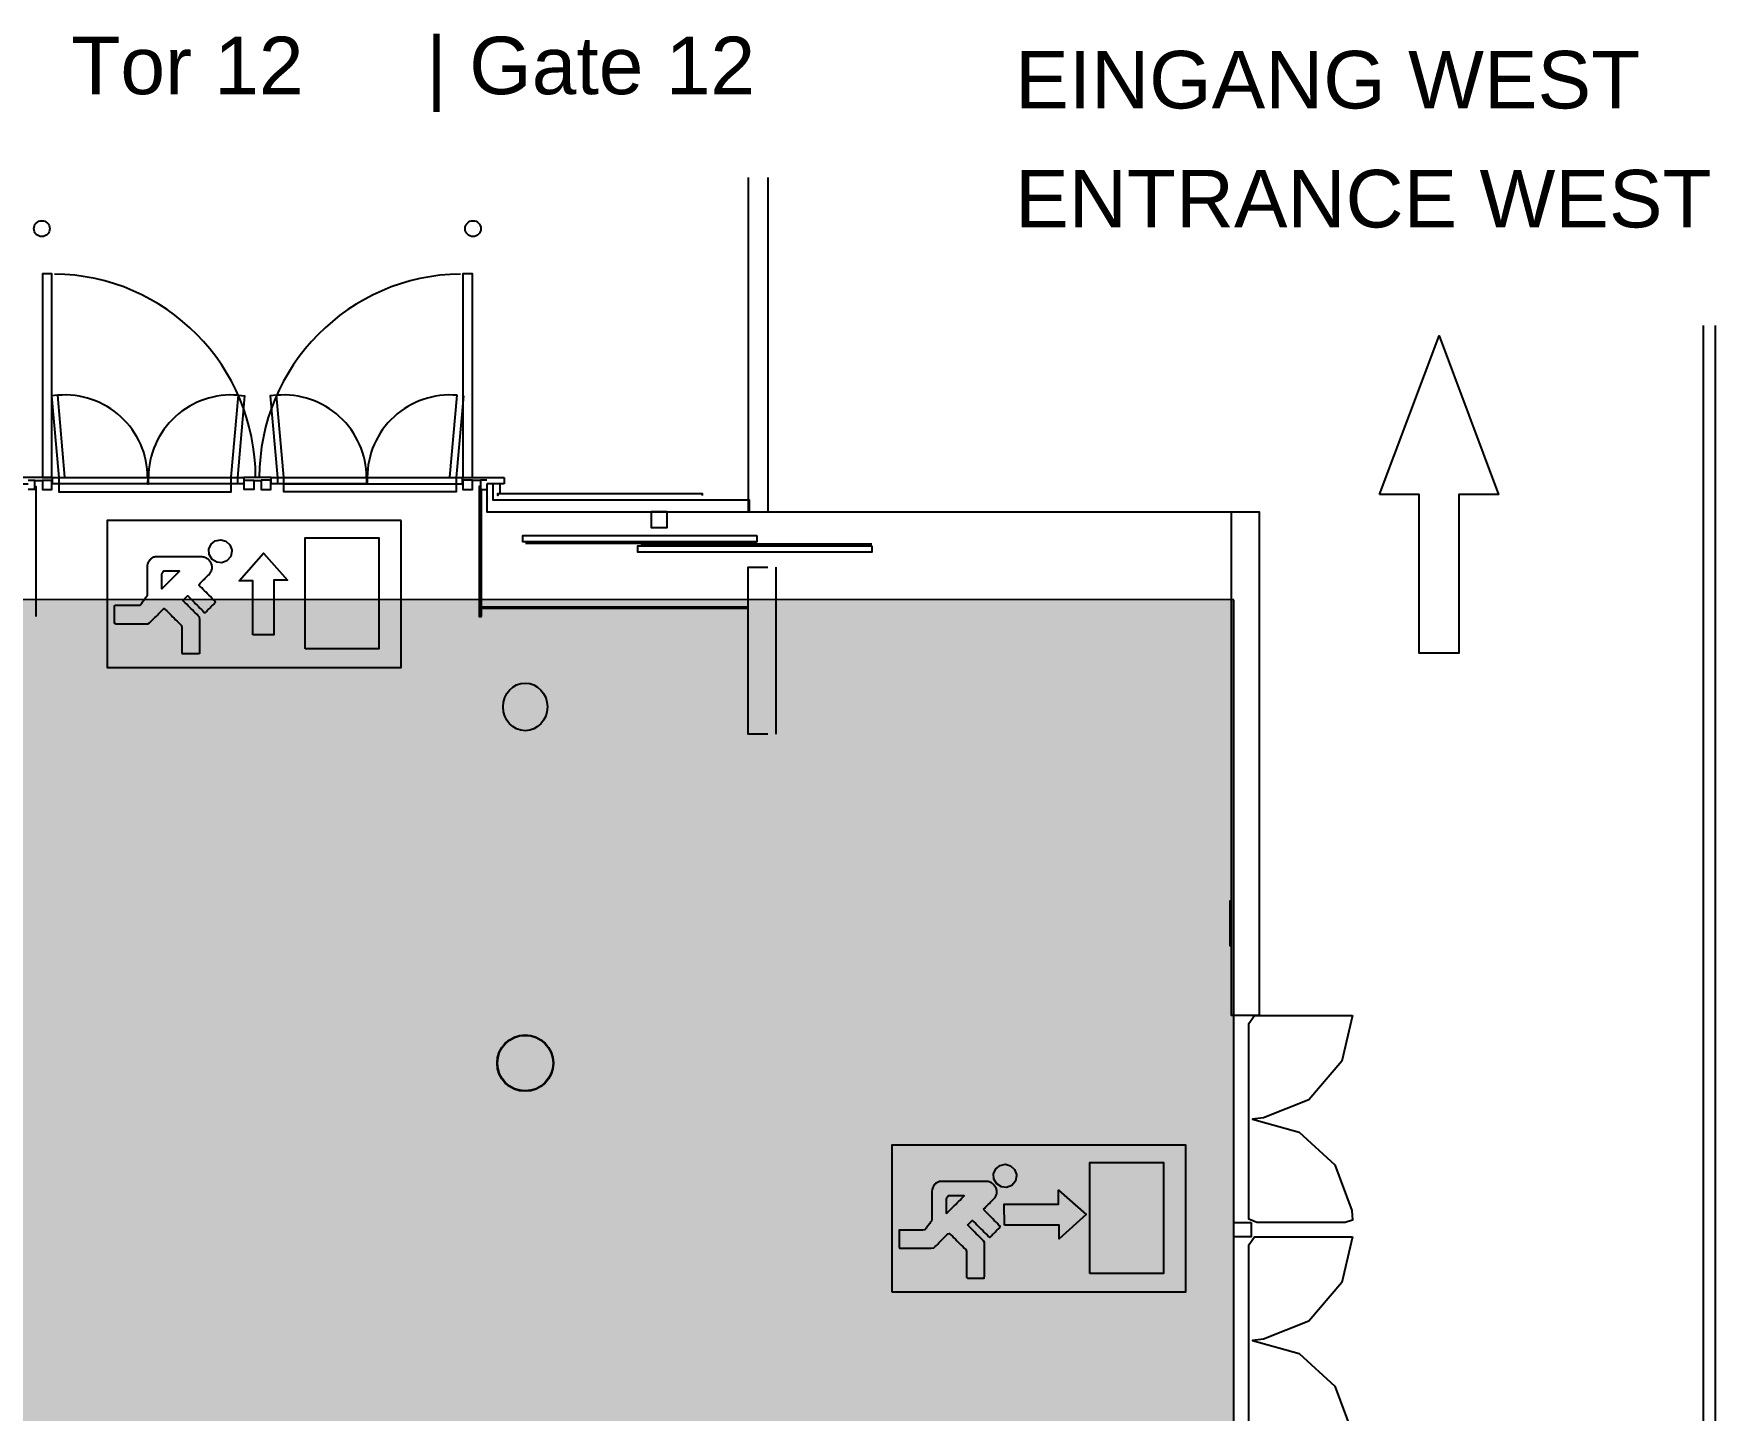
# Model space of a CAD drawing. Header units: metres. Extents: x 19 to 194, y 62 to 154.
# Drawn here: x 171.93 to 193.12, y 129.17 to 146.53 of the extents above; entities that cross this region are included whole.
import ezdxf

# ---------------------------------------------------------------- set-up
doc = ezdxf.new("R2010")
doc.units = ezdxf.units.M
doc.header["$MEASUREMENT"] = 0
doc.layers.add('ALL', color=7, linetype='Continuous')
doc.layers.add('ALL4', color=7, linetype='Continuous')
doc.styles.add('Arial', font='Arial.ttf')

msp = doc.modelspace()

# ---------------------------------------------------------------- hatches: boundary and pattern name
at = {"layer": 'ALL4', "lineweight": 0, "true_color": 0xe6e6e6, "transparency": 33554687}
h = msp.add_hatch(color=254, dxfattribs=at)
h.dxf.hatch_style = 1
h.paths.add_polyline_path([(181.2945, 128.8704), (187.0549, 128.8704), (187.0549, 139.3912), (29.3495, 139.4008), (29.3495, 127.8507), (32.7796, 127.8507), (32.7295, 82.9907), (29.3495, 82.9907), (29.3495, 69.8204), (187.0545, 69.8204), (187.0545, 83.1151), (181.2945, 83.1151)])

# ---------------------------------------------------------------- linework, layer by layer
at = {"layer": 'ALL', "color": 18, "lineweight": 25, "true_color": 0x000000}
for points in [[(180.9341, 144.7143), (180.9341, 140.5043)], [(181.1841, 144.7143), (181.1841, 140.5043)], [(172.0351, 140.93), (172.1601, 140.93), (172.1601, 143.4968), (172.0401, 143.4968), (172.0401, 140.93)], [(177.4601, 140.93), (177.4601, 143.4968), (177.3401, 143.4968), (177.3401, 140.93)], [(192.975, 62.1359), (192.975, 142.847)], [(193.125, 62.1359), (193.125, 142.847)], [(172.3243, 140.937), (172.2342, 141.9677), (172.1544, 141.9608), (172.2446, 140.93), (172.2446, 140.75), (174.4179, 140.75), (174.4179, 140.93)], [(174.4183, 140.9369), (174.5091, 141.9676), (174.5882, 141.9607), (174.498, 140.9299), (174.498, 140.8499)], [(175.0819, 140.9369), (174.9911, 141.9676), (174.912, 141.9607), (175.0022, 140.9299), (175.0022, 140.8499)], [(177.3457, 141.9608), (177.2555, 140.93), (177.2555, 140.75), (175.0822, 140.75), (175.0822, 140.93)], [(177.1758, 140.937), (177.266, 141.9677)], [(172.0401, 140.9), (172.1651, 140.9), (172.1651, 140.93), (173.3664, 140.93), (173.3663, 140.85), (173.3763, 140.85), (173.3764, 140.93), (173.3664, 140.93), (173.3663, 140.85), (172.1651, 140.85), (172.1651, 140.93), (171.6401, 140.93), (171.6401, 140.85), (171.8601, 140.85)], [(171.8601, 140.9), (171.9401, 140.9), (171.9401, 140.78), (171.8601, 140.78)], [(171.9401, 140.893), (172.0401, 140.893), (172.0401, 140.9), (172.0401, 140.78), (172.1601, 140.78), (172.1601, 140.9)], [(171.9551, 140.8201), (171.9551, 139.18)], [(174.5773, 140.85), (172.2447, 140.85)], [(174.9228, 140.93), (176.1238, 140.93), (176.1238, 140.85), (174.9228, 140.85), (174.9228, 140.93), (174.5773, 140.93), (174.5773, 140.85), (173.3763, 140.85), (173.3763, 140.93), (174.5773, 140.93)], [(174.7026, 140.893), (174.7976, 140.893)], [(175.0822, 140.85), (177.3351, 140.85)], [(176.1238, 140.93), (177.335, 140.93)], [(176.1338, 140.93), (176.1338, 140.85)], [(176.1338, 140.85), (177.335, 140.85)], [(177.3351, 140.93), (177.8601, 140.93)], [(177.3351, 140.85), (177.3351, 140.93)], [(177.3401, 140.9), (177.3401, 140.78), (177.4601, 140.78), (177.4601, 140.9), (177.3351, 140.9)], [(177.5601, 140.893), (177.4601, 140.893)], [(177.6401, 140.9), (177.5601, 140.9), (177.5601, 140.78), (177.6401, 140.78)], [(177.8601, 140.85), (177.6401, 140.85)], [(177.8601, 140.93), (177.8601, 140.85)], [(177.7801, 140.73), (177.7801, 140.705), (177.7801, 140.73), (180.3551, 140.73), (180.3551, 140.705)], [(180.95, 140.5003), (187.025, 140.4999)], [(181.0388, 140.0996), (178.1263, 140.0995)], [(182.4951, 140.0897), (179.5826, 140.0896)], [(181.1841, 137.6954), (180.9341, 137.6954), (180.9341, 139.8004), (181.1841, 139.8004)], [(181.2841, 139.8003), (181.2841, 137.6953)], [(177.5751, 139.3001), (180.9341, 139.3001)], [(180.9341, 139.2801), (177.5751, 139.2801)]]:
    msp.add_lwpolyline(points, dxfattribs=at)
at = {"layer": 'ALL', "color": 4, "lineweight": 25}
for points in [[(188.8918, 140.7159), (189.6418, 142.7159), (190.3918, 140.7159), (189.8918, 140.7159), (189.8918, 138.7159), (189.3918, 138.7159), (189.3918, 140.7159), (188.8918, 140.7159)], [(176.5598, 140.3892), (172.8568, 140.3892), (172.8568, 138.5377), (176.5598, 138.5377)], [(174.428, 140.0013), (174.4128, 139.9365), (174.3661, 139.8819), (174.3019, 139.8567), (174.2375, 139.8623), (174.1772, 139.8997), (174.1417, 139.9609), (174.1382, 140.0265), (174.1662, 140.0902), (174.2188, 140.1329), (174.2864, 140.1472), (174.3526, 140.1291), (174.403, 140.083), (174.427, 140.018)], [(175.3519, 138.771), (175.3519, 140.1697), (176.2785, 140.1697), (176.2785, 138.771)], [(173.7952, 138.7139), (173.7952, 138.7139), (173.8145, 138.7139), (173.8339, 138.7139), (173.8532, 138.7139), (173.8725, 138.7139), (173.8918, 138.7139), (173.9111, 138.7139), (173.9304, 138.7139), (173.9497, 138.7139), (173.969, 138.7139), (173.9884, 138.7139), (174.0077, 138.7139), (174.0247, 138.7185), (174.0247, 138.7567), (174.0247, 138.7948), (174.0247, 138.833), (174.0247, 138.8712), (174.0247, 138.9094), (174.0247, 138.9476), (174.0247, 138.9858), (174.0247, 139.024), (174.0247, 139.0622), (174.0247, 139.1004), (174.0247, 139.1386), (174.0203, 139.1719), (174.0023, 139.1899), (173.9843, 139.2079), (173.9663, 139.2259), (173.9483, 139.244), (173.9303, 139.262), (173.9123, 139.28), (173.8942, 139.298), (173.8762, 139.316), (173.8582, 139.334), (173.8402, 139.352), (173.8222, 139.3701), (173.8125, 139.3834), (173.8175, 139.3884), (173.8225, 139.3935), (173.8276, 139.3985), (173.8326, 139.4035), (173.8376, 139.4086), (173.8427, 139.4136), (173.8477, 139.4186), (173.8527, 139.4237), (173.8578, 139.4287), (173.8628, 139.4337), (173.8678, 139.4388), (173.8792, 139.4326), (173.8975, 139.4143), (173.9158, 139.396), (173.9341, 139.3778), (173.9524, 139.3595), (173.9707, 139.3412), (173.9889, 139.3229), (174.0072, 139.3046), (174.0255, 139.2863), (174.0438, 139.268), (174.0621, 139.2497), (174.0804, 139.2315), (174.0946, 139.2311), (174.1062, 139.2427), (174.1178, 139.2543), (174.1294, 139.2659), (174.141, 139.2775), (174.1526, 139.289), (174.1642, 139.3006), (174.1758, 139.3122), (174.1874, 139.3238), (174.199, 139.3354), (174.2106, 139.347), (174.2221, 139.3586), (174.2122, 139.375), (174.1939, 139.3933), (174.1757, 139.4116), (174.1574, 139.4299), (174.1391, 139.4482), (174.1208, 139.4664), (174.1025, 139.4847), (174.0842, 139.503), (174.0659, 139.5213), (174.0476, 139.5396), (174.0294, 139.5579), (174.0111, 139.5762), (174.018, 139.5889), (174.0298, 139.6007), (174.0415, 139.6124), (174.0532, 139.6242), (174.065, 139.6359), (174.0767, 139.6477), (174.0885, 139.6594), (174.1002, 139.6712), (174.112, 139.6829), (174.1237, 139.6946), (174.1355, 139.7064), (174.1472, 139.7181), (174.1535, 139.7255), (174.1592, 139.7334), (174.1643, 139.7418), (174.1688, 139.7509), (174.1726, 139.7604), (174.1755, 139.7704), (174.1776, 139.7806), (174.1788, 139.791), (174.1791, 139.8016), (174.1785, 139.812), (174.177, 139.8223), (174.1746, 139.8324), (174.1714, 139.842), (174.1675, 139.8512), (174.163, 139.8599), (174.1579, 139.8679), (174.1517, 139.8765), (174.1444, 139.8853), (174.1363, 139.8936), (174.1275, 139.9012), (174.1179, 139.9081), (174.1078, 139.9142), (174.0972, 139.9194), (174.0863, 139.9237), (174.0751, 139.927), (174.0638, 139.9293), (174.0525, 139.9306), (174.0122, 139.9308), (173.9638, 139.9308), (173.9154, 139.9308), (173.8671, 139.9308), (173.8187, 139.9308), (173.7703, 139.9308), (173.722, 139.9308), (173.6736, 139.9308), (173.6252, 139.9308), (173.5768, 139.9308), (173.5285, 139.9308), (173.4801, 139.9308), (173.4677, 139.9305), (173.4591, 139.9295), (173.4504, 139.9278), (173.4418, 139.9253), (173.4335, 139.922), (173.4254, 139.9181), (173.4177, 139.9135), (173.4105, 139.9082), (173.4038, 139.9025), (173.3977, 139.8962), (173.3922, 139.8896), (173.384, 139.8779), (173.3764, 139.8649), (173.3699, 139.8512), (173.3647, 139.8371), (173.3607, 139.822), (173.3607, 139.7897), (173.3607, 139.7574), (173.3607, 139.7251), (173.3607, 139.6928), (173.3607, 139.6605), (173.3607, 139.6282), (173.3607, 139.5959), (173.3607, 139.5636), (173.3607, 139.5313), (173.3607, 139.499), (173.3607, 139.4667), (173.3595, 139.438), (173.3519, 139.4278), (173.3442, 139.4176), (173.3366, 139.4074), (173.329, 139.3972), (173.3213, 139.387), (173.3137, 139.3768), (173.306, 139.3666), (173.2984, 139.3565), (173.2908, 139.3463), (173.2831, 139.3361), (173.2755, 139.3259), (173.2623, 139.3186), (173.2351, 139.3186), (173.2078, 139.3186), (173.1805, 139.3186), (173.1533, 139.3186), (173.126, 139.3186), (173.0987, 139.3186), (173.0714, 139.3186), (173.0442, 139.3186), (173.0169, 139.3186), (172.9896, 139.3186), (172.9624, 139.3186), (172.946, 139.3108), (172.946, 139.2915), (172.946, 139.2722), (172.946, 139.2529), (172.946, 139.2336), (172.946, 139.2143), (172.946, 139.195), (172.946, 139.1756), (172.946, 139.1563), (172.946, 139.137), (172.946, 139.1177), (172.946, 139.0984), (172.965, 139.0891), (173.0015, 139.0891), (173.0381, 139.0891), (173.0746, 139.0891), (173.1111, 139.0891), (173.1476, 139.0891), (173.1842, 139.0891), (173.2207, 139.0891), (173.2572, 139.0891), (173.2937, 139.0891), (173.3303, 139.0891), (173.3668, 139.0891), (173.3904, 139.0996), (173.4068, 139.1159), (173.4231, 139.1323), (173.4395, 139.1486), (173.4558, 139.165), (173.4722, 139.1814), (173.4885, 139.1977), (173.5049, 139.2141), (173.5212, 139.2304), (173.5376, 139.2468), (173.5539, 139.2631), (173.5703, 139.2795), (173.5883, 139.2693), (173.6069, 139.2506), (173.6256, 139.232), (173.6442, 139.2134), (173.6628, 139.1948), (173.6814, 139.1762), (173.7, 139.1576), (173.7186, 139.139), (173.7372, 139.1204), (173.7558, 139.1018), (173.7744, 139.0832), (173.793, 139.0646), (173.7952, 139.0366), (173.7952, 139.0072), (173.7952, 138.9779), (173.7952, 138.9486), (173.7952, 138.9192), (173.7952, 138.8899), (173.7952, 138.8606), (173.7952, 138.8312), (173.7952, 138.8019), (173.7952, 138.7726), (173.7952, 138.7432)], [(174.6937, 138.9466), (174.6922, 139.6275), (174.5194, 139.6273), (174.8242, 139.9784), (175.1298, 139.6389), (174.957, 139.6387), (174.9577, 138.9474)], [(173.5412, 139.7134), (173.5412, 139.7134), (173.5412, 139.6982), (173.5412, 139.683), (173.5412, 139.6678), (173.5412, 139.6527), (173.5412, 139.6375), (173.5412, 139.6223), (173.5412, 139.6071), (173.5412, 139.5919), (173.5412, 139.5767), (173.5412, 139.5615), (173.5412, 139.5463), (173.5412, 139.5311), (173.5508, 139.5337), (173.569, 139.5518), (173.5872, 139.57), (173.6053, 139.5881), (173.6235, 139.6063), (173.6416, 139.6244), (173.6598, 139.6426), (173.6779, 139.6608), (173.6961, 139.6789), (173.7143, 139.6971), (173.7324, 139.7152), (173.7506, 139.7334), (173.7666, 139.7504), (173.7511, 139.7504), (173.7356, 139.7504), (173.7201, 139.7504), (173.7046, 139.7504), (173.6891, 139.7504), (173.6736, 139.7504), (173.658, 139.7504), (173.6425, 139.7504), (173.627, 139.7504), (173.6115, 139.7504), (173.596, 139.7504), (173.5805, 139.7504), (173.5731, 139.7504), (173.5713, 139.7502), (173.5695, 139.7499), (173.5677, 139.7495), (173.5659, 139.7489), (173.5642, 139.7481), (173.5625, 139.7472), (173.5609, 139.7462), (173.5594, 139.7451), (173.5581, 139.7438), (173.5568, 139.7425), (173.5556, 139.741), (173.5512, 139.7345), (173.5473, 139.7278), (173.5439, 139.7207)], [(182.7474, 130.6648), (186.4504, 130.6648), (186.4504, 132.5163), (182.7474, 132.5163)], [(184.3186, 132.1284), (184.3034, 132.0636), (184.2567, 132.009), (184.1925, 131.9838), (184.1281, 131.9894), (184.0678, 132.0268), (184.0323, 132.088), (184.0288, 132.1536), (184.0568, 132.2173), (184.1094, 132.26), (184.177, 132.2743), (184.2432, 132.2562), (184.2936, 132.2101), (184.3176, 132.1451)], [(185.2425, 130.8981), (185.2425, 132.2968), (186.1691, 132.2968), (186.1691, 130.8981)], [(182.8366, 131.4457), (182.8366, 131.4457), (182.8366, 131.4264), (182.8366, 131.407), (182.8366, 131.3877), (182.8366, 131.3684), (182.8366, 131.3491), (182.8366, 131.3298), (182.8366, 131.3105), (182.8366, 131.2912), (182.8366, 131.2718), (182.8366, 131.2525), (182.8366, 131.2332), (182.841, 131.2162), (182.8775, 131.2162), (182.914, 131.2162), (182.9506, 131.2162), (182.9871, 131.2162), (183.0236, 131.2162), (183.0601, 131.2162), (183.0967, 131.2162), (183.1332, 131.2162), (183.1697, 131.2162), (183.2063, 131.2162), (183.2428, 131.2162), (183.2745, 131.2201), (183.2908, 131.2365), (183.3072, 131.2529), (183.3235, 131.2692), (183.3399, 131.2856), (183.3562, 131.3019), (183.3726, 131.3183), (183.3889, 131.3346), (183.4053, 131.351), (183.4216, 131.3673), (183.438, 131.3837), (183.4543, 131.4), (183.4715, 131.4038), (183.4901, 131.3852), (183.5087, 131.3666), (183.5273, 131.348), (183.5459, 131.3294), (183.5645, 131.3108), (183.5831, 131.2922), (183.6017, 131.2736), (183.6203, 131.255), (183.6389, 131.2364), (183.6575, 131.2178), (183.6761, 131.1991), (183.6858, 131.1754), (183.6858, 131.1461), (183.6858, 131.1167), (183.6858, 131.0874), (183.6858, 131.0581), (183.6858, 131.0287), (183.6858, 130.9994), (183.6858, 130.9701), (183.6858, 130.9407), (183.6858, 130.9114), (183.6858, 130.8821), (183.6858, 130.8527), (183.6974, 130.841), (183.7167, 130.841), (183.736, 130.841), (183.7553, 130.841), (183.7747, 130.841), (183.794, 130.841), (183.8133, 130.841), (183.8326, 130.841), (183.8519, 130.841), (183.8712, 130.841), (183.8905, 130.841), (183.9099, 130.841), (183.9153, 130.8685), (183.9153, 130.9067), (183.9153, 130.9449), (183.9153, 130.983), (183.9153, 131.0212), (183.9153, 131.0594), (183.9153, 131.0976), (183.9153, 131.1358), (183.9153, 131.174), (183.9153, 131.2122), (183.9153, 131.2504), (183.9153, 131.2886), (183.9001, 131.3098), (183.8821, 131.3278), (183.8641, 131.3458), (183.8461, 131.3638), (183.8281, 131.3819), (183.8101, 131.3999), (183.7921, 131.4179), (183.774, 131.4359), (183.756, 131.4539), (183.738, 131.4719), (183.72, 131.49), (183.702, 131.508), (183.7061, 131.5135), (183.7111, 131.5186), (183.7162, 131.5236), (183.7212, 131.5286), (183.7262, 131.5337), (183.7312, 131.5387), (183.7363, 131.5437), (183.7413, 131.5488), (183.7463, 131.5538), (183.7514, 131.5588), (183.7564, 131.5639), (183.7625, 131.567), (183.7808, 131.5487), (183.7991, 131.5305), (183.8174, 131.5122), (183.8357, 131.4939), (183.8539, 131.4756), (183.8722, 131.4573), (183.8905, 131.439), (183.9088, 131.4207), (183.9271, 131.4024), (183.9454, 131.3842), (183.9637, 131.3659), (183.9806, 131.3536), (183.9922, 131.3651), (184.0038, 131.3767), (184.0154, 131.3883), (184.027, 131.3999), (184.0386, 131.4115), (184.0502, 131.4231), (184.0617, 131.4347), (184.0733, 131.4463), (184.0849, 131.4579), (184.0965, 131.4695), (184.1081, 131.4811), (184.1101, 131.4948), (184.0919, 131.5131), (184.0736, 131.5314), (184.0553, 131.5496), (184.037, 131.5679), (184.0187, 131.5862), (184.0004, 131.6045), (183.9821, 131.6228), (183.9639, 131.6411), (183.9456, 131.6594), (183.9273, 131.6777), (183.909, 131.6959), (183.9039, 131.7113), (183.9157, 131.7231), (183.9274, 131.7348), (183.9391, 131.7466), (183.9509, 131.7583), (183.9626, 131.7701), (183.9744, 131.7818), (183.9861, 131.7936), (183.9979, 131.8053), (184.0096, 131.817), (184.0214, 131.8288), (184.0331, 131.8405), (184.0417, 131.8497), (184.0476, 131.8573), (184.0529, 131.8655), (184.0577, 131.8743), (184.0617, 131.8836), (184.065, 131.8934), (184.0675, 131.9036), (184.0691, 131.914), (184.0697, 131.9245), (184.0695, 131.935), (184.0683, 131.9453), (184.0663, 131.9555), (184.0634, 131.9653), (184.0598, 131.9747), (184.0555, 131.9836), (184.0506, 131.9919), (184.045, 131.9999), (184.0381, 132.0089), (184.0303, 132.0174), (184.0217, 132.0253), (184.0124, 132.0325), (184.0025, 132.039), (183.9921, 132.0445), (183.9813, 132.0492), (183.9702, 132.0529), (183.9589, 132.0556), (183.9476, 132.0573), (183.9221, 132.0579), (183.8737, 132.0579), (183.8254, 132.0579), (183.777, 132.0579), (183.7286, 132.0579), (183.6803, 132.0579), (183.6319, 132.0579), (183.5835, 132.0579), (183.5352, 132.0579), (183.4868, 132.0579), (183.4384, 132.0579), (183.3901, 132.0579), (183.3618, 132.0578), (183.3531, 132.0571), (183.3445, 132.0557), (183.3359, 132.0535), (183.3274, 132.0505), (183.3192, 132.0468), (183.3114, 132.0425), (183.3039, 132.0375), (183.297, 132.0319), (183.2906, 132.0259), (183.2849, 132.0194), (183.2779, 132.01), (183.2699, 131.9973), (183.263, 131.9839), (183.2572, 131.9699), (183.2527, 131.9556), (183.2513, 131.9297), (183.2513, 131.8974), (183.2513, 131.8651), (183.2513, 131.8328), (183.2513, 131.8005), (183.2513, 131.7682), (183.2513, 131.7359), (183.2513, 131.7036), (183.2513, 131.6713), (183.2513, 131.639), (183.2513, 131.6067), (183.2513, 131.5744), (183.2455, 131.5589), (183.2379, 131.5488), (183.2303, 131.5386), (183.2226, 131.5284), (183.215, 131.5182), (183.2073, 131.508), (183.1997, 131.4978), (183.1921, 131.4876), (183.1844, 131.4775), (183.1768, 131.4673), (183.1691, 131.4571), (183.1615, 131.4469), (183.1366, 131.4457), (183.1093, 131.4457), (183.082, 131.4457), (183.0548, 131.4457), (183.0275, 131.4457), (183.0002, 131.4457), (182.973, 131.4457), (182.9457, 131.4457), (182.9184, 131.4457), (182.8911, 131.4457), (182.8639, 131.4457)], [(183.4318, 131.8405), (183.4318, 131.8405), (183.4318, 131.8253), (183.4318, 131.8101), (183.4318, 131.7949), (183.4318, 131.7798), (183.4318, 131.7646), (183.4318, 131.7494), (183.4318, 131.7342), (183.4318, 131.719), (183.4318, 131.7038), (183.4318, 131.6886), (183.4318, 131.6734), (183.4318, 131.6582), (183.4414, 131.6608), (183.4596, 131.6789), (183.4778, 131.6971), (183.4959, 131.7152), (183.5141, 131.7334), (183.5322, 131.7515), (183.5504, 131.7697), (183.5685, 131.7879), (183.5867, 131.806), (183.6049, 131.8242), (183.623, 131.8423), (183.6412, 131.8605), (183.6572, 131.8775), (183.6417, 131.8775), (183.6262, 131.8775), (183.6107, 131.8775), (183.5952, 131.8775), (183.5797, 131.8775), (183.5642, 131.8775), (183.5486, 131.8775), (183.5331, 131.8775), (183.5176, 131.8775), (183.5021, 131.8775), (183.4866, 131.8775), (183.4711, 131.8775), (183.4637, 131.8775), (183.4619, 131.8773), (183.4601, 131.877), (183.4583, 131.8766), (183.4565, 131.876), (183.4548, 131.8752), (183.4531, 131.8743), (183.4515, 131.8733), (183.45, 131.8722), (183.4487, 131.8709), (183.4474, 131.8696), (183.4462, 131.8681), (183.4418, 131.8616), (183.4379, 131.8549), (183.4345, 131.8478)], [(184.1639, 131.5091), (184.1633, 131.7731), (184.8443, 131.7739), (184.8443, 131.9467), (185.195, 131.6415), (184.8551, 131.3363), (184.8551, 131.5091)]]:
    msp.add_lwpolyline(points, close=True, dxfattribs=at)
at = {"layer": 'ALL', "color": 18, "lineweight": 25, "true_color": 0x000000}
for points in [[(171.9481, 140.7701), (171.9481, 140.8201), (171.9551, 140.8201), (171.9551, 140.7701)], [(174.7026, 140.9), (174.7026, 140.78), (174.5826, 140.78), (174.5826, 140.9)], [(174.7976, 140.9), (174.7976, 140.78), (174.9176, 140.78), (174.9176, 140.9)], [(177.5521, 140.77), (177.5521, 140.82), (177.5451, 140.82), (177.5451, 140.77)], [(177.5751, 139.18), (177.5751, 140.77), (177.5451, 140.77), (177.5451, 139.18)], [(177.6401, 140.85), (177.6401, 140.5), (180.95, 140.5), (180.95, 140.645), (177.7201, 140.645), (177.7201, 140.85)], [(177.8051, 140.845), (177.8051, 140.735), (177.8101, 140.735), (177.8101, 140.845)], [(179.7126, 140.5), (179.7126, 140.3), (179.9126, 140.3), (179.9126, 140.5)], [(187.3751, 134.15), (187.025, 134.15), (187.0254, 140.5), (187.3751, 140.5), (187.3751, 134.15)], [(181.0451, 140.2001), (181.0451, 140.1201), (178.0951, 140.12), (178.0951, 140.2)], [(182.4951, 140.0702), (182.4951, 139.9902), (179.5451, 139.9901), (179.5451, 140.0701)], [(187.005, 135.03), (187.025, 135.03), (187.025, 135.59), (187.005, 135.59)], [(188.55, 134.15), (188.4154, 133.5727), (188.0007, 133.0861), (187.4297, 132.8581), (187.2902, 132.8442), (187.8812, 132.6794), (188.3276, 132.2686), (188.5412, 131.6913), (188.5497, 131.57), (188.4574, 131.54), (187.3477, 131.54), (187.245, 131.5812), (187.245, 134.0473), (187.317, 134.15), (188.4267, 134.15)], [(187.275, 131.54), (187.275, 131.36), (187.055, 131.36), (187.055, 131.54)], [(188.55, 131.36), (188.4154, 130.7827), (188.0007, 130.2961), (187.4297, 130.0681), (187.2902, 130.0542), (187.8812, 129.8894), (188.3276, 129.4786), (188.5412, 128.9013), (188.5497, 128.78), (188.4574, 128.75), (187.3477, 128.75), (187.245, 128.7912), (187.245, 131.2573), (187.317, 131.36), (188.4267, 131.36)]]:
    msp.add_lwpolyline(points, close=True, dxfattribs=at)
for centre, radius in [((172.0331, 144.0685), 0.1), ((177.4664, 144.0686), 0.1), ((178.1251, 133.55), 0.355), ((178.1251, 133.55), 0.35)]:
    msp.add_circle(centre, radius, dxfattribs=at)
for centre, radius, start, end in [((172.1601, 140.93), 2.5668, -0.00011, 89.33022), ((177.3401, 140.93), 2.5668, 90.66956, 179.99989), ((172.3249, 140.9303), 1.0414, -0.01596, 94.999), ((174.418, 140.93), 1.0417, 85.01733, 179.9992), ((175.0822, 140.93), 1.0417, 0.00059, 94.98245), ((177.1752, 140.9303), 1.0414, 85.00078, -179.98426)]:
    msp.add_arc(centre, radius, start, end, dxfattribs=at)
msp.add_ellipse((178.1251, 138.0397), major_axis=(0, -0.2999), ratio=0.9320553, dxfattribs=at)
at = {"layer": 'ALL4', "color": 18, "lineweight": 25, "true_color": 0x000000}
for points in [[(180.9341, 144.7143), (180.9341, 140.5043)], [(181.1841, 144.7143), (181.1841, 140.5043)], [(172.0351, 140.93), (172.1601, 140.93), (172.1601, 143.4968), (172.0401, 143.4968), (172.0401, 140.93)], [(177.4601, 140.93), (177.4601, 143.4968), (177.3401, 143.4968), (177.3401, 140.93)], [(192.975, 62.1359), (192.975, 142.847)], [(193.125, 62.1359), (193.125, 142.847)], [(172.3243, 140.937), (172.2342, 141.9677), (172.1544, 141.9608), (172.2446, 140.93), (172.2446, 140.75), (174.4179, 140.75), (174.4179, 140.93)], [(174.4183, 140.9369), (174.5091, 141.9676), (174.5882, 141.9607), (174.498, 140.9299), (174.498, 140.8499)], [(175.0819, 140.9369), (174.9911, 141.9676), (174.912, 141.9607), (175.0022, 140.9299), (175.0022, 140.8499)], [(177.3457, 141.9608), (177.2555, 140.93), (177.2555, 140.75), (175.0822, 140.75), (175.0822, 140.93)], [(177.1758, 140.937), (177.266, 141.9677)], [(172.0401, 140.9), (172.1651, 140.9), (172.1651, 140.93), (173.3664, 140.93), (173.3663, 140.85), (173.3763, 140.85), (173.3764, 140.93), (173.3664, 140.93), (173.3663, 140.85), (172.1651, 140.85), (172.1651, 140.93), (171.6401, 140.93), (171.6401, 140.85), (171.8601, 140.85)], [(171.8601, 140.9), (171.9401, 140.9), (171.9401, 140.78), (171.8601, 140.78)], [(171.9401, 140.893), (172.0401, 140.893), (172.0401, 140.9), (172.0401, 140.78), (172.1601, 140.78), (172.1601, 140.9)], [(171.9551, 140.8201), (171.9551, 139.18)], [(174.5773, 140.85), (172.2447, 140.85)], [(174.9228, 140.93), (176.1238, 140.93), (176.1238, 140.85), (174.9228, 140.85), (174.9228, 140.93), (174.5773, 140.93), (174.5773, 140.85), (173.3763, 140.85), (173.3763, 140.93), (174.5773, 140.93)], [(174.7026, 140.893), (174.7976, 140.893)], [(175.0822, 140.85), (177.3351, 140.85)], [(176.1238, 140.93), (177.335, 140.93)], [(176.1338, 140.93), (176.1338, 140.85)], [(176.1338, 140.85), (177.335, 140.85)], [(177.3351, 140.93), (177.8601, 140.93)], [(177.3351, 140.85), (177.3351, 140.93)], [(177.3401, 140.9), (177.3401, 140.78), (177.4601, 140.78), (177.4601, 140.9), (177.3351, 140.9)], [(177.5601, 140.893), (177.4601, 140.893)], [(177.6401, 140.9), (177.5601, 140.9), (177.5601, 140.78), (177.6401, 140.78)], [(177.8601, 140.85), (177.6401, 140.85)], [(177.8601, 140.93), (177.8601, 140.85)], [(177.7801, 140.73), (177.7801, 140.705), (177.7801, 140.73), (180.3551, 140.73), (180.3551, 140.705)], [(180.95, 140.5003), (187.025, 140.4999)], [(181.0388, 140.0996), (178.1263, 140.0995)], [(182.4951, 140.0897), (179.5826, 140.0896)], [(181.1841, 137.6954), (180.9341, 137.6954), (180.9341, 139.8004), (181.1841, 139.8004)], [(181.2841, 139.8003), (181.2841, 137.6953)], [(177.5751, 139.3001), (180.9341, 139.3001)], [(180.9341, 139.2801), (177.5751, 139.2801)]]:
    msp.add_lwpolyline(points, dxfattribs=at)
at = {"layer": 'ALL4', "color": 4, "lineweight": 25}
for points in [[(188.8918, 140.7159), (189.6418, 142.7159), (190.3918, 140.7159), (189.8918, 140.7159), (189.8918, 138.7159), (189.3918, 138.7159), (189.3918, 140.7159), (188.8918, 140.7159)], [(176.5598, 140.3892), (172.8568, 140.3892), (172.8568, 138.5377), (176.5598, 138.5377)], [(174.428, 140.0013), (174.4128, 139.9365), (174.3661, 139.8819), (174.3019, 139.8567), (174.2375, 139.8623), (174.1772, 139.8997), (174.1417, 139.9609), (174.1382, 140.0265), (174.1662, 140.0902), (174.2188, 140.1329), (174.2864, 140.1472), (174.3526, 140.1291), (174.403, 140.083), (174.427, 140.018)], [(175.3519, 138.771), (175.3519, 140.1697), (176.2785, 140.1697), (176.2785, 138.771)], [(173.7952, 138.7139), (173.7952, 138.7139), (173.8145, 138.7139), (173.8339, 138.7139), (173.8532, 138.7139), (173.8725, 138.7139), (173.8918, 138.7139), (173.9111, 138.7139), (173.9304, 138.7139), (173.9497, 138.7139), (173.969, 138.7139), (173.9884, 138.7139), (174.0077, 138.7139), (174.0247, 138.7185), (174.0247, 138.7567), (174.0247, 138.7948), (174.0247, 138.833), (174.0247, 138.8712), (174.0247, 138.9094), (174.0247, 138.9476), (174.0247, 138.9858), (174.0247, 139.024), (174.0247, 139.0622), (174.0247, 139.1004), (174.0247, 139.1386), (174.0203, 139.1719), (174.0023, 139.1899), (173.9843, 139.2079), (173.9663, 139.2259), (173.9483, 139.244), (173.9303, 139.262), (173.9123, 139.28), (173.8942, 139.298), (173.8762, 139.316), (173.8582, 139.334), (173.8402, 139.352), (173.8222, 139.3701), (173.8125, 139.3834), (173.8175, 139.3884), (173.8225, 139.3935), (173.8276, 139.3985), (173.8326, 139.4035), (173.8376, 139.4086), (173.8427, 139.4136), (173.8477, 139.4186), (173.8527, 139.4237), (173.8578, 139.4287), (173.8628, 139.4337), (173.8678, 139.4388), (173.8792, 139.4326), (173.8975, 139.4143), (173.9158, 139.396), (173.9341, 139.3778), (173.9524, 139.3595), (173.9707, 139.3412), (173.9889, 139.3229), (174.0072, 139.3046), (174.0255, 139.2863), (174.0438, 139.268), (174.0621, 139.2497), (174.0804, 139.2315), (174.0946, 139.2311), (174.1062, 139.2427), (174.1178, 139.2543), (174.1294, 139.2659), (174.141, 139.2775), (174.1526, 139.289), (174.1642, 139.3006), (174.1758, 139.3122), (174.1874, 139.3238), (174.199, 139.3354), (174.2106, 139.347), (174.2221, 139.3586), (174.2122, 139.375), (174.1939, 139.3933), (174.1757, 139.4116), (174.1574, 139.4299), (174.1391, 139.4482), (174.1208, 139.4664), (174.1025, 139.4847), (174.0842, 139.503), (174.0659, 139.5213), (174.0476, 139.5396), (174.0294, 139.5579), (174.0111, 139.5762), (174.018, 139.5889), (174.0298, 139.6007), (174.0415, 139.6124), (174.0532, 139.6242), (174.065, 139.6359), (174.0767, 139.6477), (174.0885, 139.6594), (174.1002, 139.6712), (174.112, 139.6829), (174.1237, 139.6946), (174.1355, 139.7064), (174.1472, 139.7181), (174.1535, 139.7255), (174.1592, 139.7334), (174.1643, 139.7418), (174.1688, 139.7509), (174.1726, 139.7604), (174.1755, 139.7704), (174.1776, 139.7806), (174.1788, 139.791), (174.1791, 139.8016), (174.1785, 139.812), (174.177, 139.8223), (174.1746, 139.8324), (174.1714, 139.842), (174.1675, 139.8512), (174.163, 139.8599), (174.1579, 139.8679), (174.1517, 139.8765), (174.1444, 139.8853), (174.1363, 139.8936), (174.1275, 139.9012), (174.1179, 139.9081), (174.1078, 139.9142), (174.0972, 139.9194), (174.0863, 139.9237), (174.0751, 139.927), (174.0638, 139.9293), (174.0525, 139.9306), (174.0122, 139.9308), (173.9638, 139.9308), (173.9154, 139.9308), (173.8671, 139.9308), (173.8187, 139.9308), (173.7703, 139.9308), (173.722, 139.9308), (173.6736, 139.9308), (173.6252, 139.9308), (173.5768, 139.9308), (173.5285, 139.9308), (173.4801, 139.9308), (173.4677, 139.9305), (173.4591, 139.9295), (173.4504, 139.9278), (173.4418, 139.9253), (173.4335, 139.922), (173.4254, 139.9181), (173.4177, 139.9135), (173.4105, 139.9082), (173.4038, 139.9025), (173.3977, 139.8962), (173.3922, 139.8896), (173.384, 139.8779), (173.3764, 139.8649), (173.3699, 139.8512), (173.3647, 139.8371), (173.3607, 139.822), (173.3607, 139.7897), (173.3607, 139.7574), (173.3607, 139.7251), (173.3607, 139.6928), (173.3607, 139.6605), (173.3607, 139.6282), (173.3607, 139.5959), (173.3607, 139.5636), (173.3607, 139.5313), (173.3607, 139.499), (173.3607, 139.4667), (173.3595, 139.438), (173.3519, 139.4278), (173.3442, 139.4176), (173.3366, 139.4074), (173.329, 139.3972), (173.3213, 139.387), (173.3137, 139.3768), (173.306, 139.3666), (173.2984, 139.3565), (173.2908, 139.3463), (173.2831, 139.3361), (173.2755, 139.3259), (173.2623, 139.3186), (173.2351, 139.3186), (173.2078, 139.3186), (173.1805, 139.3186), (173.1533, 139.3186), (173.126, 139.3186), (173.0987, 139.3186), (173.0714, 139.3186), (173.0442, 139.3186), (173.0169, 139.3186), (172.9896, 139.3186), (172.9624, 139.3186), (172.946, 139.3108), (172.946, 139.2915), (172.946, 139.2722), (172.946, 139.2529), (172.946, 139.2336), (172.946, 139.2143), (172.946, 139.195), (172.946, 139.1756), (172.946, 139.1563), (172.946, 139.137), (172.946, 139.1177), (172.946, 139.0984), (172.965, 139.0891), (173.0015, 139.0891), (173.0381, 139.0891), (173.0746, 139.0891), (173.1111, 139.0891), (173.1476, 139.0891), (173.1842, 139.0891), (173.2207, 139.0891), (173.2572, 139.0891), (173.2937, 139.0891), (173.3303, 139.0891), (173.3668, 139.0891), (173.3904, 139.0996), (173.4068, 139.1159), (173.4231, 139.1323), (173.4395, 139.1486), (173.4558, 139.165), (173.4722, 139.1814), (173.4885, 139.1977), (173.5049, 139.2141), (173.5212, 139.2304), (173.5376, 139.2468), (173.5539, 139.2631), (173.5703, 139.2795), (173.5883, 139.2693), (173.6069, 139.2506), (173.6256, 139.232), (173.6442, 139.2134), (173.6628, 139.1948), (173.6814, 139.1762), (173.7, 139.1576), (173.7186, 139.139), (173.7372, 139.1204), (173.7558, 139.1018), (173.7744, 139.0832), (173.793, 139.0646), (173.7952, 139.0366), (173.7952, 139.0072), (173.7952, 138.9779), (173.7952, 138.9486), (173.7952, 138.9192), (173.7952, 138.8899), (173.7952, 138.8606), (173.7952, 138.8312), (173.7952, 138.8019), (173.7952, 138.7726), (173.7952, 138.7432)], [(174.6937, 138.9466), (174.6922, 139.6275), (174.5194, 139.6273), (174.8242, 139.9784), (175.1298, 139.6389), (174.957, 139.6387), (174.9577, 138.9474)], [(173.5412, 139.7134), (173.5412, 139.7134), (173.5412, 139.6982), (173.5412, 139.683), (173.5412, 139.6678), (173.5412, 139.6527), (173.5412, 139.6375), (173.5412, 139.6223), (173.5412, 139.6071), (173.5412, 139.5919), (173.5412, 139.5767), (173.5412, 139.5615), (173.5412, 139.5463), (173.5412, 139.5311), (173.5508, 139.5337), (173.569, 139.5518), (173.5872, 139.57), (173.6053, 139.5881), (173.6235, 139.6063), (173.6416, 139.6244), (173.6598, 139.6426), (173.6779, 139.6608), (173.6961, 139.6789), (173.7143, 139.6971), (173.7324, 139.7152), (173.7506, 139.7334), (173.7666, 139.7504), (173.7511, 139.7504), (173.7356, 139.7504), (173.7201, 139.7504), (173.7046, 139.7504), (173.6891, 139.7504), (173.6736, 139.7504), (173.658, 139.7504), (173.6425, 139.7504), (173.627, 139.7504), (173.6115, 139.7504), (173.596, 139.7504), (173.5805, 139.7504), (173.5731, 139.7504), (173.5713, 139.7502), (173.5695, 139.7499), (173.5677, 139.7495), (173.5659, 139.7489), (173.5642, 139.7481), (173.5625, 139.7472), (173.5609, 139.7462), (173.5594, 139.7451), (173.5581, 139.7438), (173.5568, 139.7425), (173.5556, 139.741), (173.5512, 139.7345), (173.5473, 139.7278), (173.5439, 139.7207)], [(182.7474, 130.6648), (186.4504, 130.6648), (186.4504, 132.5163), (182.7474, 132.5163)], [(184.3186, 132.1284), (184.3034, 132.0636), (184.2567, 132.009), (184.1925, 131.9838), (184.1281, 131.9894), (184.0678, 132.0268), (184.0323, 132.088), (184.0288, 132.1536), (184.0568, 132.2173), (184.1094, 132.26), (184.177, 132.2743), (184.2432, 132.2562), (184.2936, 132.2101), (184.3176, 132.1451)], [(185.2425, 130.8981), (185.2425, 132.2968), (186.1691, 132.2968), (186.1691, 130.8981)], [(182.8366, 131.4457), (182.8366, 131.4457), (182.8366, 131.4264), (182.8366, 131.407), (182.8366, 131.3877), (182.8366, 131.3684), (182.8366, 131.3491), (182.8366, 131.3298), (182.8366, 131.3105), (182.8366, 131.2912), (182.8366, 131.2718), (182.8366, 131.2525), (182.8366, 131.2332), (182.841, 131.2162), (182.8775, 131.2162), (182.914, 131.2162), (182.9506, 131.2162), (182.9871, 131.2162), (183.0236, 131.2162), (183.0601, 131.2162), (183.0967, 131.2162), (183.1332, 131.2162), (183.1697, 131.2162), (183.2063, 131.2162), (183.2428, 131.2162), (183.2745, 131.2201), (183.2908, 131.2365), (183.3072, 131.2529), (183.3235, 131.2692), (183.3399, 131.2856), (183.3562, 131.3019), (183.3726, 131.3183), (183.3889, 131.3346), (183.4053, 131.351), (183.4216, 131.3673), (183.438, 131.3837), (183.4543, 131.4), (183.4715, 131.4038), (183.4901, 131.3852), (183.5087, 131.3666), (183.5273, 131.348), (183.5459, 131.3294), (183.5645, 131.3108), (183.5831, 131.2922), (183.6017, 131.2736), (183.6203, 131.255), (183.6389, 131.2364), (183.6575, 131.2178), (183.6761, 131.1991), (183.6858, 131.1754), (183.6858, 131.1461), (183.6858, 131.1167), (183.6858, 131.0874), (183.6858, 131.0581), (183.6858, 131.0287), (183.6858, 130.9994), (183.6858, 130.9701), (183.6858, 130.9407), (183.6858, 130.9114), (183.6858, 130.8821), (183.6858, 130.8527), (183.6974, 130.841), (183.7167, 130.841), (183.736, 130.841), (183.7553, 130.841), (183.7747, 130.841), (183.794, 130.841), (183.8133, 130.841), (183.8326, 130.841), (183.8519, 130.841), (183.8712, 130.841), (183.8905, 130.841), (183.9099, 130.841), (183.9153, 130.8685), (183.9153, 130.9067), (183.9153, 130.9449), (183.9153, 130.983), (183.9153, 131.0212), (183.9153, 131.0594), (183.9153, 131.0976), (183.9153, 131.1358), (183.9153, 131.174), (183.9153, 131.2122), (183.9153, 131.2504), (183.9153, 131.2886), (183.9001, 131.3098), (183.8821, 131.3278), (183.8641, 131.3458), (183.8461, 131.3638), (183.8281, 131.3819), (183.8101, 131.3999), (183.7921, 131.4179), (183.774, 131.4359), (183.756, 131.4539), (183.738, 131.4719), (183.72, 131.49), (183.702, 131.508), (183.7061, 131.5135), (183.7111, 131.5186), (183.7162, 131.5236), (183.7212, 131.5286), (183.7262, 131.5337), (183.7312, 131.5387), (183.7363, 131.5437), (183.7413, 131.5488), (183.7463, 131.5538), (183.7514, 131.5588), (183.7564, 131.5639), (183.7625, 131.567), (183.7808, 131.5487), (183.7991, 131.5305), (183.8174, 131.5122), (183.8357, 131.4939), (183.8539, 131.4756), (183.8722, 131.4573), (183.8905, 131.439), (183.9088, 131.4207), (183.9271, 131.4024), (183.9454, 131.3842), (183.9637, 131.3659), (183.9806, 131.3536), (183.9922, 131.3651), (184.0038, 131.3767), (184.0154, 131.3883), (184.027, 131.3999), (184.0386, 131.4115), (184.0502, 131.4231), (184.0617, 131.4347), (184.0733, 131.4463), (184.0849, 131.4579), (184.0965, 131.4695), (184.1081, 131.4811), (184.1101, 131.4948), (184.0919, 131.5131), (184.0736, 131.5314), (184.0553, 131.5496), (184.037, 131.5679), (184.0187, 131.5862), (184.0004, 131.6045), (183.9821, 131.6228), (183.9639, 131.6411), (183.9456, 131.6594), (183.9273, 131.6777), (183.909, 131.6959), (183.9039, 131.7113), (183.9157, 131.7231), (183.9274, 131.7348), (183.9391, 131.7466), (183.9509, 131.7583), (183.9626, 131.7701), (183.9744, 131.7818), (183.9861, 131.7936), (183.9979, 131.8053), (184.0096, 131.817), (184.0214, 131.8288), (184.0331, 131.8405), (184.0417, 131.8497), (184.0476, 131.8573), (184.0529, 131.8655), (184.0577, 131.8743), (184.0617, 131.8836), (184.065, 131.8934), (184.0675, 131.9036), (184.0691, 131.914), (184.0697, 131.9245), (184.0695, 131.935), (184.0683, 131.9453), (184.0663, 131.9555), (184.0634, 131.9653), (184.0598, 131.9747), (184.0555, 131.9836), (184.0506, 131.9919), (184.045, 131.9999), (184.0381, 132.0089), (184.0303, 132.0174), (184.0217, 132.0253), (184.0124, 132.0325), (184.0025, 132.039), (183.9921, 132.0445), (183.9813, 132.0492), (183.9702, 132.0529), (183.9589, 132.0556), (183.9476, 132.0573), (183.9221, 132.0579), (183.8737, 132.0579), (183.8254, 132.0579), (183.777, 132.0579), (183.7286, 132.0579), (183.6803, 132.0579), (183.6319, 132.0579), (183.5835, 132.0579), (183.5352, 132.0579), (183.4868, 132.0579), (183.4384, 132.0579), (183.3901, 132.0579), (183.3618, 132.0578), (183.3531, 132.0571), (183.3445, 132.0557), (183.3359, 132.0535), (183.3274, 132.0505), (183.3192, 132.0468), (183.3114, 132.0425), (183.3039, 132.0375), (183.297, 132.0319), (183.2906, 132.0259), (183.2849, 132.0194), (183.2779, 132.01), (183.2699, 131.9973), (183.263, 131.9839), (183.2572, 131.9699), (183.2527, 131.9556), (183.2513, 131.9297), (183.2513, 131.8974), (183.2513, 131.8651), (183.2513, 131.8328), (183.2513, 131.8005), (183.2513, 131.7682), (183.2513, 131.7359), (183.2513, 131.7036), (183.2513, 131.6713), (183.2513, 131.639), (183.2513, 131.6067), (183.2513, 131.5744), (183.2455, 131.5589), (183.2379, 131.5488), (183.2303, 131.5386), (183.2226, 131.5284), (183.215, 131.5182), (183.2073, 131.508), (183.1997, 131.4978), (183.1921, 131.4876), (183.1844, 131.4775), (183.1768, 131.4673), (183.1691, 131.4571), (183.1615, 131.4469), (183.1366, 131.4457), (183.1093, 131.4457), (183.082, 131.4457), (183.0548, 131.4457), (183.0275, 131.4457), (183.0002, 131.4457), (182.973, 131.4457), (182.9457, 131.4457), (182.9184, 131.4457), (182.8911, 131.4457), (182.8639, 131.4457)], [(183.4318, 131.8405), (183.4318, 131.8405), (183.4318, 131.8253), (183.4318, 131.8101), (183.4318, 131.7949), (183.4318, 131.7798), (183.4318, 131.7646), (183.4318, 131.7494), (183.4318, 131.7342), (183.4318, 131.719), (183.4318, 131.7038), (183.4318, 131.6886), (183.4318, 131.6734), (183.4318, 131.6582), (183.4414, 131.6608), (183.4596, 131.6789), (183.4778, 131.6971), (183.4959, 131.7152), (183.5141, 131.7334), (183.5322, 131.7515), (183.5504, 131.7697), (183.5685, 131.7879), (183.5867, 131.806), (183.6049, 131.8242), (183.623, 131.8423), (183.6412, 131.8605), (183.6572, 131.8775), (183.6417, 131.8775), (183.6262, 131.8775), (183.6107, 131.8775), (183.5952, 131.8775), (183.5797, 131.8775), (183.5642, 131.8775), (183.5486, 131.8775), (183.5331, 131.8775), (183.5176, 131.8775), (183.5021, 131.8775), (183.4866, 131.8775), (183.4711, 131.8775), (183.4637, 131.8775), (183.4619, 131.8773), (183.4601, 131.877), (183.4583, 131.8766), (183.4565, 131.876), (183.4548, 131.8752), (183.4531, 131.8743), (183.4515, 131.8733), (183.45, 131.8722), (183.4487, 131.8709), (183.4474, 131.8696), (183.4462, 131.8681), (183.4418, 131.8616), (183.4379, 131.8549), (183.4345, 131.8478)], [(184.1639, 131.5091), (184.1633, 131.7731), (184.8443, 131.7739), (184.8443, 131.9467), (185.195, 131.6415), (184.8551, 131.3363), (184.8551, 131.5091)]]:
    msp.add_lwpolyline(points, close=True, dxfattribs=at)
at = {"layer": 'ALL4', "color": 18, "lineweight": 25, "true_color": 0x000000}
for points in [[(171.9481, 140.7701), (171.9481, 140.8201), (171.9551, 140.8201), (171.9551, 140.7701)], [(174.7026, 140.9), (174.7026, 140.78), (174.5826, 140.78), (174.5826, 140.9)], [(174.7976, 140.9), (174.7976, 140.78), (174.9176, 140.78), (174.9176, 140.9)], [(177.5521, 140.77), (177.5521, 140.82), (177.5451, 140.82), (177.5451, 140.77)], [(177.5751, 139.18), (177.5751, 140.77), (177.5451, 140.77), (177.5451, 139.18)], [(177.6401, 140.85), (177.6401, 140.5), (180.95, 140.5), (180.95, 140.645), (177.7201, 140.645), (177.7201, 140.85)], [(177.8051, 140.845), (177.8051, 140.735), (177.8101, 140.735), (177.8101, 140.845)], [(179.7126, 140.5), (179.7126, 140.3), (179.9126, 140.3), (179.9126, 140.5)], [(187.3751, 134.15), (187.025, 134.15), (187.0254, 140.5), (187.3751, 140.5), (187.3751, 134.15)], [(181.0451, 140.2001), (181.0451, 140.1201), (178.0951, 140.12), (178.0951, 140.2)], [(182.4951, 140.0702), (182.4951, 139.9902), (179.5451, 139.9901), (179.5451, 140.0701)], [(187.005, 135.03), (187.025, 135.03), (187.025, 135.59), (187.005, 135.59)], [(188.55, 134.15), (188.4154, 133.5727), (188.0007, 133.0861), (187.4297, 132.8581), (187.2902, 132.8442), (187.8812, 132.6794), (188.3276, 132.2686), (188.5412, 131.6913), (188.5497, 131.57), (188.4574, 131.54), (187.3477, 131.54), (187.245, 131.5812), (187.245, 134.0473), (187.317, 134.15), (188.4267, 134.15)], [(187.275, 131.54), (187.275, 131.36), (187.055, 131.36), (187.055, 131.54)], [(188.55, 131.36), (188.4154, 130.7827), (188.0007, 130.2961), (187.4297, 130.0681), (187.2902, 130.0542), (187.8812, 129.8894), (188.3276, 129.4786), (188.5412, 128.9013), (188.5497, 128.78), (188.4574, 128.75), (187.3477, 128.75), (187.245, 128.7912), (187.245, 131.2573), (187.317, 131.36), (188.4267, 131.36)]]:
    msp.add_lwpolyline(points, close=True, dxfattribs=at)
at = {"layer": 'ALL4', "color": 254, "lineweight": 0, "true_color": 0xe6e6e6, "transparency": 33554687}
msp.add_lwpolyline([(181.2945, 128.8704), (187.0549, 128.8704), (187.0549, 139.3912), (29.3495, 139.4008), (29.3495, 127.8507), (32.7796, 127.8507), (32.7295, 82.9907), (29.3495, 82.9907), (29.3495, 69.8204), (187.0545, 69.8204), (187.0545, 83.1151), (181.2945, 83.1151)], close=True, dxfattribs=at)
at = {"layer": 'ALL4', "color": 254, "lineweight": 25, "true_color": 0xe6e6e6}
msp.add_lwpolyline([(181.2945, 128.8704), (187.0549, 128.8704), (187.0549, 139.3912), (29.3495, 139.4008), (29.3495, 127.8507), (32.7796, 127.8507), (32.7295, 82.9907), (29.3495, 82.9907), (29.3495, 69.8204), (187.0545, 69.8204), (187.0545, 83.1151), (181.2945, 83.1151)], close=True, dxfattribs=at)
at = {"layer": 'ALL4', "color": 18, "lineweight": 25, "true_color": 0x000000}
for centre, radius in [((172.0331, 144.0685), 0.1), ((177.4664, 144.0686), 0.1), ((178.1251, 133.55), 0.355), ((178.1251, 133.55), 0.35)]:
    msp.add_circle(centre, radius, dxfattribs=at)
for centre, radius, start, end in [((172.1601, 140.93), 2.5668, -0.00011, 89.33022), ((177.3401, 140.93), 2.5668, 90.66956, 179.99989), ((172.3249, 140.9303), 1.0414, -0.01596, 94.999), ((174.418, 140.93), 1.0417, 85.01733, 179.9992), ((175.0822, 140.93), 1.0417, 0.00059, 94.98245), ((177.1752, 140.9303), 1.0414, 85.00078, -179.98426)]:
    msp.add_arc(centre, radius, start, end, dxfattribs=at)
msp.add_ellipse((178.1251, 138.0397), major_axis=(0, -0.2999), ratio=0.9320553, dxfattribs=at)

# ---------------------------------------------------------------- texts
at = {"layer": 'ALL', "color": 18, "true_color": 0x000000, "style": 'Arial'}
for s, p in [('Tor 12 ', (172.4041, 145.763)), ('| Gate 12', (176.875, 145.763)), ('EINGANG WEST', (184.3006, 145.5838)), ('ENTRANCE WEST', (184.3006, 144.0838))]:
    msp.add_text(s, height=0.725, dxfattribs=at).set_placement(p)
at = {"layer": 'ALL4', "color": 18, "true_color": 0x000000, "style": 'Arial'}
for s, p in [('Tor 12 ', (172.4041, 145.763)), ('| Gate 12', (176.875, 145.763)), ('EINGANG WEST', (184.3006, 145.5838)), ('ENTRANCE WEST', (184.3006, 144.0838))]:
    msp.add_text(s, height=0.725, dxfattribs=at).set_placement(p)

doc.saveas('drawing.dxf')
